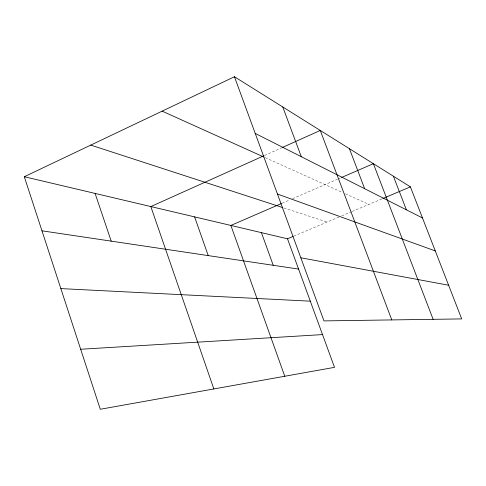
<?xml version="1.0" encoding="UTF-8"?>
<svg xmlns="http://www.w3.org/2000/svg" width="486" height="486" viewBox="0 0 486 486"><rect width="100%" height="100%" fill="white"/><g stroke="black" fill="none" stroke-linecap="round" stroke-linejoin="round"><path stroke-width="0.36" stroke-dasharray="2.43 1.82" d="M264.566 155.471L281.759 147.75M282.172 203.215L289.784 199.916M292.554 198.713L337.497 179.243M338.183 178.945L340.255 178.046M293.757 236.147L338.967 217.048M341.749 215.869L351.5 211.75M352.192 211.459L382.045 198.847M283.812 207.947L327.127 222.047M265.247 157.64L342.673 192.565M345.376 193.786L368.904 204.393"/><path stroke-width="0.73" d="M24.3 176.728L287.499 238.79L334.502 367.355L100.286 409.261L24.3 176.728L234.452 76.739L410.403 186.861L461.7 318.913L323.968 320.9L234.452 76.739M263.88 155.781L150.818 206.562L213.84 388.946M282.451 147.44L320.274 130.455L391.777 319.922M281.479 203.513L230.874 225.437L284.766 376.255M341.634 177.445L373.382 163.691L433.135 319.326M287.499 238.79L293.064 236.439M382.737 198.549L410.403 186.861M80.676 349.258L322.522 334.587M60.853 288.599L310.305 301.168M41.972 230.814L298.574 269.074M300.828 257.78L448.614 285.239M90.773 145.101L282.378 207.479M277.463 194.048L435.28 250.91M162.16 111.136L263.874 157.021M255.235 133.419L422.48 217.953M393.405 176.23L406.387 209.818M349.428 148.704L364.682 188.738M282.773 106.981L301.308 156.705M261.425 232.642L273.235 265.295M194.6 216.884L208.227 255.606M95.104 193.428L111.197 241.135"/></g></svg>
